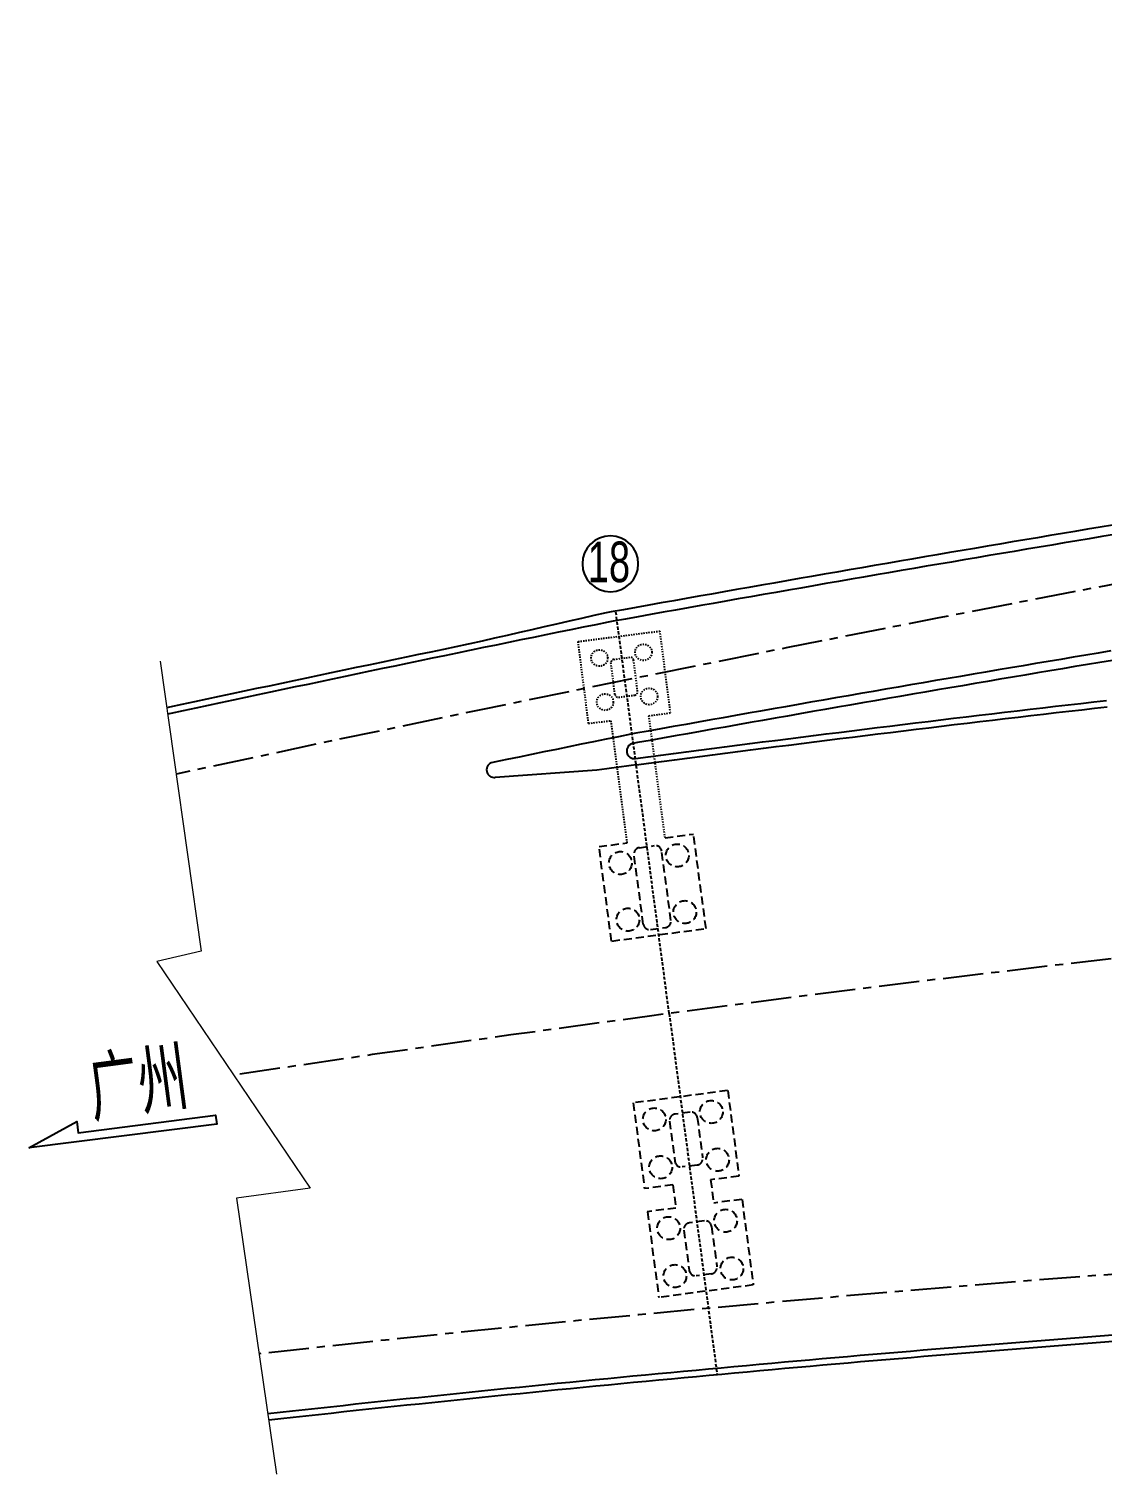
# Model space of a CAD drawing. Header units: millimetres. Extents: x 0 to 987207, y 0 to 5060561.
# Drawn here: x 493217 to 493301.5, y 2529671.4 to 2529785.2 of the extents above; entities that cross this region are included whole.
import ezdxf

# ---------------------------------------------------------------- set-up
doc = ezdxf.new("R2010")
doc.units = ezdxf.units.MM
doc.header["$LTSCALE"] = 0.1
for name, pattern in [('ACAD_ISO02W100', [15, 12, -3]), ('CENTER', [50.8, 31.75, -6.35, 6.35, -6.35]), ('DASHED', [19.05, 12.7, -6.35])]:
    doc.linetypes.add(name, pattern=pattern)
doc.layers.get('0').update_dxf_attribs({"linetype": 'CONTINUOUS'})
doc.layers.add('GC', color=3, linetype='CONTINUOUS', lineweight=25)
doc.layers.add('标注', color=1, linetype='CONTINUOUS', lineweight=18)
for name, color, linetype in [('TLJ', 180, 'CONTINUOUS'), ('YLJ', 210, 'CONTINUOUS'), ('zhix', 1, 'CENTER'), ('墩柱图(立面)', 7, 'CONTINUOUS'), ('桥梁', 94, 'CONTINUOUS'), ('立面', 7, 'CONTINUOUS')]:
    doc.layers.add(name, color=color, linetype=linetype)
doc.styles.add('MyFont', font='fsdb_e.shx', dxfattribs={"width": 0.78, "bigfont": 'hztxt.shx'})

msp = doc.modelspace()

# ---------------------------------------------------------------- linework, layer by layer
at = {"linetype": 'ACAD_ISO02W100', "ltscale": 0.03}
for p, q in [((493260.2324, 2529736.9969), (493266.6795, 2529737.8239)), ((493267.5066, 2529731.3767), (493266.6795, 2529737.8239)), ((493261.0594, 2529730.5497), (493260.2324, 2529736.9969)), ((493263.1358, 2529732.8324), (493262.8177, 2529735.3121)), ((493263.0339, 2529735.5919), (493264.3233, 2529735.7573)), ((493264.9212, 2529733.0615), (493264.6031, 2529735.5412)), ((493263.4156, 2529732.6163), (493264.705, 2529732.7817)), ((493261.0594, 2529730.5497), (493262.8318, 2529730.775)), ((493264.1093, 2529721.1456), (493262.8318, 2529730.775)), ((493265.8069, 2529731.1608), (493267.5066, 2529731.3767)), ((493267.0832, 2529721.5401), (493265.8069, 2529731.1608))]:
    msp.add_line(p, q, dxfattribs=at)
at = {"color": 1, "linetype": 'Continuous', "flags": 128}
msp.add_lwpolyline([(493216.9935, 2529697.1327), (493220.7616, 2529699.2211), (493220.8743, 2529698.3282), (493231.6974, 2529699.6945), (493231.7842, 2529698.9999)], close=True, dxfattribs=at)
at = {"linetype": 'ACAD_ISO02W100', "ltscale": 0.03}
for centre in [(493261.911, 2529735.6999), (493265.3826, 2529736.1452), (493262.3563, 2529732.2284), (493265.8279, 2529732.6737)]:
    msp.add_circle(centre, 0.65, dxfattribs=at)
for centre, start, end in [((493263.0657, 2529735.3439), 97.309942, 187.309942), ((493264.3551, 2529735.5093), 7.309942, 97.309942), ((493263.3838, 2529732.8643), 187.309942, 277.309942), ((493264.6732, 2529733.0297), 277.309942, 7.309942)]:
    msp.add_arc(centre, 0.25, start, end, dxfattribs=at)
at = {"layer": 'GC', "color": 7, "linetype": 'DASHED', "ltscale": 0.5}
for p, q in [((493267.0832, 2529721.5401), (493269.3131, 2529721.8382)), ((493270.3039, 2529714.4039), (493269.3131, 2529721.8382)), ((493261.8788, 2529720.8474), (493264.1093, 2529721.1456)), ((493262.8696, 2529713.4131), (493261.8788, 2529720.8474)), ((493265.0672, 2529720.7679), (493266.2567, 2529720.9264)), ((493267.545, 2529715.0451), (493266.8184, 2529720.4968)), ((493265.3643, 2529714.7544), (493264.6377, 2529720.2062)), ((493262.8895, 2529713.4158), (493270.3238, 2529714.4066)), ((493265.926, 2529714.3249), (493267.1154, 2529714.4834)), ((493271.9924, 2529701.6433), (493264.5563, 2529700.6667)), ((493272.0123, 2529701.6459), (493272.8978, 2529694.9038)), ((493264.5762, 2529700.6693), (493265.4617, 2529693.9272)), ((493269.0584, 2529699.9468), (493267.8687, 2529699.7906)), ((493267.438, 2529699.2297), (493267.8547, 2529696.0569)), ((493269.6193, 2529699.5162), (493270.036, 2529696.3434)), ((493269.6054, 2529695.7826), (493268.4156, 2529695.6263)), ((493267.6926, 2529694.22), (493265.4617, 2529693.9272)), ((493267.6926, 2529694.22), (493267.9322, 2529692.3956)), ((493272.8978, 2529694.9038), (493270.667, 2529694.6111)), ((493270.667, 2529694.6111), (493270.9066, 2529692.7867)), ((493273.1176, 2529693.0769), (493270.9066, 2529692.7867)), ((493273.1374, 2529693.0795), (493274.023, 2529686.3374)), ((493267.9322, 2529692.3956), (493265.6814, 2529692.1002)), ((493265.7013, 2529692.1029), (493266.5868, 2529685.3608)), ((493270.1836, 2529691.3804), (493268.9938, 2529691.2241)), ((493270.7444, 2529690.9497), (493271.1611, 2529687.777)), ((493268.5631, 2529690.6633), (493268.9799, 2529687.4905)), ((493274.023, 2529686.3374), (493266.5868, 2529685.3608)), ((493270.7305, 2529687.2161), (493269.5407, 2529687.0599))]:
    msp.add_line(p, q, dxfattribs=at)
for centre in [(493263.5638, 2529719.5587), (493268.0443, 2529720.1558), (493264.1583, 2529715.0981), (493268.6387, 2529715.6953), (493266.2389, 2529699.3748), (493270.7204, 2529699.9634), (493266.7337, 2529695.6071), (493271.2153, 2529696.1957), (493271.8456, 2529691.397), (493267.364, 2529690.8083), (493272.3404, 2529687.6293), (493267.8588, 2529687.0407)]:
    msp.add_circle(centre, 0.9, dxfattribs=at)
for centre, start, end in [((493265.1333, 2529720.2723), 97.591535, 187.591535), ((493266.3228, 2529720.4308), 7.591535, 97.591535), ((493265.8599, 2529714.8205), 187.591535, 277.591535), ((493267.0494, 2529714.979), 277.591535, 7.591535), ((493269.1236, 2529699.4511), 7.4824, 97.481838), ((493267.9338, 2529699.2948), 97.481838, 187.4824), ((493268.3505, 2529696.1221), 187.4824, 277.481838), ((493269.5403, 2529696.2783), 277.481838, 7.4824), ((493269.0589, 2529690.7284), 97.481838, 187.4824), ((493270.2487, 2529690.8846), 7.4824, 97.481838), ((493269.4756, 2529687.5556), 187.4824, 277.481838), ((493270.6654, 2529687.7119), 277.481838, 7.4824)]:
    msp.add_arc(centre, 0.5, start, end, dxfattribs=at)
at = {"layer": 'TLJ', "flags": 128}
for points in [[(493302.3176, 2529746.1617), (493301.3295, 2529745.9969), (493300.3415, 2529745.8318), (493299.3536, 2529745.6664), (493298.3657, 2529745.5006), (493297.3778, 2529745.3345), (493296.39, 2529745.1682), (493295.4022, 2529745.0015), (493294.4145, 2529744.8345), (493293.4268, 2529744.6672), (493292.4392, 2529744.4996), (493291.4516, 2529744.3317), (493290.4641, 2529744.1635), (493289.4766, 2529743.9949), (493288.4891, 2529743.8261), (493287.5017, 2529743.6569), (493286.5143, 2529743.4875), (493285.527, 2529743.3177), (493284.5398, 2529743.1476), (493283.5525, 2529742.9772), (493282.5654, 2529742.8065), (493281.5782, 2529742.6355), (493280.5911, 2529742.4641), (493279.6041, 2529742.2925), (493278.6171, 2529742.1206), (493277.6302, 2529741.9483), (493276.6433, 2529741.7757), (493275.6564, 2529741.6029), (493274.6696, 2529741.4297), (493273.6829, 2529741.2562), (493272.6962, 2529741.0824), (493271.7095, 2529740.9083), (493270.7229, 2529740.7338), (493269.7363, 2529740.5591), (493268.7498, 2529740.3841), (493267.7634, 2529740.2087), (493266.7769, 2529740.033), (493265.7906, 2529739.8571), (493264.8042, 2529739.6808), (493263.818, 2529739.5042), (493262.8317, 2529739.3273), (493262.453, 2529739.2593)], [(493262.453, 2529739.2593), (493261.4759, 2529739.0377), (493260.4988, 2529738.8159), (493259.5217, 2529738.5938), (493258.5448, 2529738.3713), (493257.5679, 2529738.1486), (493256.5911, 2529737.9255), (493255.6144, 2529737.7022), (493254.6378, 2529737.4785), (493253.6612, 2529737.2546), (493252.6848, 2529737.0303), (493251.7084, 2529736.8058), (493251.5873, 2529736.7779)], [(493251.5873, 2529736.7779), (493250.6064, 2529736.575), (493249.6256, 2529736.3718), (493248.6448, 2529736.1683), (493247.6642, 2529735.9644), (493246.6835, 2529735.7603), (493245.703, 2529735.5559), (493244.7225, 2529735.3511), (493243.7421, 2529735.1461), (493242.7617, 2529734.9407), (493241.7814, 2529734.7351), (493240.8012, 2529734.5291), (493239.821, 2529734.3229), (493238.8409, 2529734.1163), (493237.8608, 2529733.9094), (493236.8809, 2529733.7022), (493235.901, 2529733.4947), (493234.9211, 2529733.2869), (493233.9413, 2529733.0788), (493232.9616, 2529732.8704), (493231.982, 2529732.6617), (493231.0024, 2529732.4526), (493230.0228, 2529732.2433), (493229.0434, 2529732.0337), (493228.064, 2529731.8237), (493227.8401, 2529731.7756)], [(493302.3076, 2529735.5175), (493301.3228, 2529735.3527), (493300.3381, 2529735.1875), (493299.3535, 2529735.0221), (493298.3689, 2529734.8563), (493297.3844, 2529734.6903), (493296.3999, 2529734.5239), (493295.4154, 2529734.3572), (493294.431, 2529734.1903), (493293.4466, 2529734.023), (493292.4623, 2529733.8554), (493291.478, 2529733.6874), (493290.4938, 2529733.5192), (493289.5096, 2529733.3507), (493288.5255, 2529733.1819), (493287.5414, 2529733.0127), (493286.5573, 2529732.8432), (493285.5733, 2529732.6735), (493284.5894, 2529732.5034), (493283.6055, 2529732.333), (493282.6216, 2529732.1623), (493281.6378, 2529731.9913), (493280.654, 2529731.82), (493279.6703, 2529731.6484), (493278.6866, 2529731.4765), (493277.703, 2529731.3042), (493276.7194, 2529731.1317), (493275.7359, 2529730.9588), (493274.7524, 2529730.7857), (493273.7689, 2529730.6122), (493272.7855, 2529730.4384), (493271.8022, 2529730.2643), (493270.8189, 2529730.0899), (493269.8356, 2529729.9152), (493268.8524, 2529729.7402), (493267.8693, 2529729.5649), (493266.8862, 2529729.3892), (493265.9031, 2529729.2133), (493264.9201, 2529729.0371), (493264.5426, 2529728.9693)], [(493235.8733, 2529675.7217), (493236.8211, 2529675.8259), (493237.8126, 2529675.9345), (493238.8041, 2529676.0425), (493239.7956, 2529676.15), (493240.7872, 2529676.257), (493241.7788, 2529676.3636), (493242.7705, 2529676.4696), (493243.7623, 2529676.5751), (493244.7541, 2529676.6802), (493245.7459, 2529676.7847), (493246.7378, 2529676.8887), (493247.7298, 2529676.9922), (493248.7218, 2529677.0953), (493249.7139, 2529677.1978), (493250.706, 2529677.2998), (493251.6982, 2529677.4013), (493252.6904, 2529677.5024), (493253.6827, 2529677.6029), (493254.675, 2529677.7029), (493255.6674, 2529677.8024), (493256.6598, 2529677.9014), (493257.6523, 2529677.9999), (493258.6448, 2529678.098), (493259.6373, 2529678.1955), (493260.63, 2529678.2925), (493261.6226, 2529678.389), (493262.6154, 2529678.485), (493263.6081, 2529678.5805), (493264.6009, 2529678.6755), (493265.5938, 2529678.77), (493266.5867, 2529678.864), (493267.5797, 2529678.9575), (493268.5727, 2529679.0506), (493269.5657, 2529679.1431), (493270.5588, 2529679.2351), (493271.552, 2529679.3266), (493272.5451, 2529679.4176), (493273.5384, 2529679.5081), (493274.5317, 2529679.5981), (493275.525, 2529679.6875), (493276.5184, 2529679.7765), (493277.5118, 2529679.865), (493278.5052, 2529679.953), (493279.4987, 2529680.0405), (493280.4923, 2529680.1275), (493281.4859, 2529680.214), (493282.4795, 2529680.3), (493283.4732, 2529680.3854), (493284.4669, 2529680.4704), (493285.4607, 2529680.5549), (493286.4545, 2529680.6389), (493287.4483, 2529680.7224), (493288.4422, 2529680.8053), (493289.4362, 2529680.8878), (493290.4301, 2529680.9698), (493291.4242, 2529681.0512), (493292.4182, 2529681.1322), (493293.4123, 2529681.2127), (493294.4065, 2529681.2926), (493295.4006, 2529681.3721), (493296.3949, 2529681.4511), (493297.3891, 2529681.5295), (493298.3834, 2529681.6075), (493299.3778, 2529681.6849), (493300.3721, 2529681.7619), (493301.3665, 2529681.8383), (493302.361, 2529681.9143)]]:
    msp.add_lwpolyline(points, dxfattribs=at)
at = {"layer": 'TLJ', "color": 8, "flags": 128}
msp.add_lwpolyline([(493264.7412, 2529727.7866), (493265.7426, 2529727.9192), (493266.744, 2529728.0513), (493267.7456, 2529728.1829), (493268.7471, 2529728.314), (493269.7488, 2529728.4446), (493270.7505, 2529728.5747), (493271.7523, 2529728.7042), (493272.7541, 2529728.8333), (493273.756, 2529728.9619), (493274.758, 2529729.09), (493275.76, 2529729.2176), (493276.7621, 2529729.3447), (493277.7643, 2529729.4713), (493278.7665, 2529729.5974), (493279.7688, 2529729.723), (493280.7711, 2529729.8481), (493281.7736, 2529729.9726), (493282.776, 2529730.0967), (493283.7786, 2529730.2203), (493284.7812, 2529730.3434), (493285.7838, 2529730.466), (493286.7866, 2529730.588), (493287.7893, 2529730.7096), (493288.7922, 2529730.8307), (493289.7951, 2529730.9513), (493290.798, 2529731.0713), (493291.8011, 2529731.1909), (493292.8041, 2529731.31), (493293.8073, 2529731.4285), (493294.8105, 2529731.5466), (493295.8138, 2529731.6642), (493296.8171, 2529731.7812), (493297.8204, 2529731.8978), (493298.8239, 2529732.0139), (493299.8274, 2529732.1294), (493300.8309, 2529732.2445), (493301.8345, 2529732.359)], dxfattribs=at)
at = {"layer": 'TLJ'}
msp.add_arc((493264.6624, 2529728.3814), 0.6, 101.479279, 277.557347, dxfattribs=at)
at = {"layer": 'YLJ', "color": 210}
msp.add_line((493261.7096, 2529726.8775), (493253.7143, 2529726.2927), dxfattribs=at)
at = {"layer": 'YLJ', "color": 210, "flags": 128}
for points in [[(493302.4575, 2529745.4249), (493301.4697, 2529745.2601), (493300.482, 2529745.0951), (493299.4942, 2529744.9297), (493298.5066, 2529744.764), (493297.5189, 2529744.5979), (493296.5313, 2529744.4316), (493295.5438, 2529744.265), (493294.5563, 2529744.098), (493293.5689, 2529743.9308), (493292.5815, 2529743.7632), (493291.5941, 2529743.5954), (493290.6068, 2529743.4272), (493289.6195, 2529743.2587), (493288.6323, 2529743.0899), (493287.6451, 2529742.9208), (493286.658, 2529742.7513), (493285.6709, 2529742.5816), (493284.6839, 2529742.4116), (493283.6969, 2529742.2412), (493282.7099, 2529742.0705), (493281.723, 2529741.8996), (493280.7362, 2529741.7283), (493279.7494, 2529741.5567), (493278.7626, 2529741.3848), (493277.7759, 2529741.2126), (493276.7892, 2529741.0401), (493275.8026, 2529740.8672), (493274.816, 2529740.6941), (493273.8295, 2529740.5206), (493272.843, 2529740.3469), (493271.8566, 2529740.1728), (493270.8702, 2529739.9984), (493269.8839, 2529739.8238), (493268.8976, 2529739.6488), (493267.9114, 2529739.4734), (493266.9252, 2529739.2978), (493265.939, 2529739.1219), (493264.9529, 2529738.9457), (493263.9669, 2529738.7691), (493262.9809, 2529738.5923), (493262.6023, 2529738.5243)], [(493262.6023, 2529738.5243), (493261.6209, 2529738.3248), (493260.6395, 2529738.125), (493259.6582, 2529737.925), (493258.677, 2529737.7246), (493257.6958, 2529737.5239), (493256.7147, 2529737.3229), (493255.7337, 2529737.1216), (493254.7527, 2529736.92), (493253.7718, 2529736.7181), (493252.7909, 2529736.5159), (493251.8101, 2529736.3134), (493251.6885, 2529736.2882)], [(493251.6885, 2529736.2882), (493250.7078, 2529736.0854), (493249.7271, 2529735.8822), (493248.7465, 2529735.6787), (493247.766, 2529735.4749), (493246.7855, 2529735.2708), (493245.8051, 2529735.0664), (493244.8248, 2529734.8617), (493243.8445, 2529734.6567), (493242.8643, 2529734.4514), (493241.8841, 2529734.2458), (493240.9041, 2529734.0398), (493239.924, 2529733.8336), (493238.9441, 2529733.627), (493237.9642, 2529733.4202), (493236.9844, 2529733.213), (493236.0046, 2529733.0056), (493235.0249, 2529732.7978), (493234.0453, 2529732.5897), (493233.0657, 2529732.3813), (493232.0862, 2529732.1727), (493231.1068, 2529731.9637), (493230.1274, 2529731.7544), (493229.1481, 2529731.5448), (493228.1689, 2529731.3348), (493227.9107, 2529731.2794)], [(493302.1671, 2529736.2542), (493301.1822, 2529736.0894), (493300.1973, 2529735.9242), (493299.2124, 2529735.7587), (493298.2276, 2529735.5929), (493297.2428, 2529735.4268), (493296.2581, 2529735.2604), (493295.2734, 2529735.0937), (493294.2887, 2529734.9266), (493293.3041, 2529734.7593), (493292.3196, 2529734.5917), (493291.3351, 2529734.4237), (493290.3506, 2529734.2554), (493289.3662, 2529734.0869), (493288.3818, 2529733.918), (493287.3975, 2529733.7488), (493286.4132, 2529733.5793), (493285.429, 2529733.4095), (493284.4448, 2529733.2393), (493283.4607, 2529733.0689), (493282.4766, 2529732.8982), (493281.4925, 2529732.7271), (493280.5085, 2529732.5558), (493279.5246, 2529732.3841), (493278.5407, 2529732.2121), (493277.5568, 2529732.0398), (493276.573, 2529731.8673), (493275.5892, 2529731.6944), (493274.6055, 2529731.5211), (493273.6218, 2529731.3476), (493272.6382, 2529731.1738), (493271.6546, 2529730.9997), (493270.6711, 2529730.8252), (493269.6876, 2529730.6505), (493268.7042, 2529730.4754), (493267.7208, 2529730.3), (493266.7375, 2529730.1244), (493265.7542, 2529729.9484), (493264.7709, 2529729.7721), (493264.3934, 2529729.7043)], [(493264.3934, 2529729.7043), (493263.4147, 2529729.5054), (493262.4361, 2529729.3062), (493261.4576, 2529729.1067), (493260.4791, 2529728.9069), (493259.5007, 2529728.7067), (493258.5223, 2529728.5063), (493257.544, 2529728.3056), (493256.5658, 2529728.1045), (493255.5876, 2529727.9032), (493254.6095, 2529727.7016), (493253.6315, 2529727.4996), (493253.5107, 2529727.4746)], [(493235.8013, 2529676.2168), (493236.7666, 2529676.3229), (493237.7583, 2529676.4315), (493238.75, 2529676.5396), (493239.7418, 2529676.6471), (493240.7336, 2529676.7542), (493241.7255, 2529676.8607), (493242.7175, 2529676.9668), (493243.7095, 2529677.0723), (493244.7015, 2529677.1774), (493245.6937, 2529677.2819), (493246.6858, 2529677.386), (493247.678, 2529677.4895), (493248.6703, 2529677.5926), (493249.6626, 2529677.6951), (493250.655, 2529677.7972), (493251.6474, 2529677.8987), (493252.6399, 2529677.9998), (493253.6324, 2529678.1003), (493254.625, 2529678.2004), (493255.6176, 2529678.2999), (493256.6103, 2529678.399), (493257.603, 2529678.4975), (493258.5958, 2529678.5956), (493259.5886, 2529678.6931), (493260.5815, 2529678.7901), (493261.5744, 2529678.8867), (493262.5673, 2529678.9827), (493263.5604, 2529679.0782), (493264.5534, 2529679.1733), (493265.5465, 2529679.2678), (493266.5397, 2529679.3618), (493267.5329, 2529679.4554), (493268.5262, 2529679.5484), (493269.5195, 2529679.6409), (493270.5128, 2529679.7329), (493271.5062, 2529679.8245), (493272.4997, 2529679.9155), (493273.4931, 2529680.006), (493274.4867, 2529680.096), (493275.4802, 2529680.1855), (493276.4739, 2529680.2746), (493277.4675, 2529680.3631), (493278.4613, 2529680.4511), (493279.455, 2529680.5386), (493280.4488, 2529680.6256), (493281.4427, 2529680.7121), (493282.4365, 2529680.7981), (493283.4305, 2529680.8836), (493284.4244, 2529680.9686), (493285.4185, 2529681.0531), (493286.4125, 2529681.1371), (493287.4066, 2529681.2206), (493288.4008, 2529681.3036), (493289.395, 2529681.3861), (493290.3892, 2529681.4681), (493291.3834, 2529681.5496), (493292.3778, 2529681.6306), (493293.3721, 2529681.7111), (493294.3665, 2529681.791), (493295.3609, 2529681.8705), (493296.3554, 2529681.9495), (493297.3499, 2529682.028), (493298.3445, 2529682.106), (493299.3391, 2529682.1834), (493300.3337, 2529682.2604), (493301.3283, 2529682.3369), (493302.3231, 2529682.4128)]]:
    msp.add_lwpolyline(points, dxfattribs=at)
at = {"layer": 'YLJ', "color": 8, "flags": 128}
msp.add_lwpolyline([(493264.807, 2529727.2909), (493265.8081, 2529727.4235), (493266.8093, 2529727.5555), (493267.8106, 2529727.6871), (493268.8119, 2529727.8182), (493269.8133, 2529727.9487), (493270.8148, 2529728.0788), (493271.8163, 2529728.2084), (493272.8179, 2529728.3374), (493273.8195, 2529728.466), (493274.8213, 2529728.594), (493275.8231, 2529728.7216), (493276.8249, 2529728.8487), (493277.8268, 2529728.9752), (493278.8288, 2529729.1013), (493279.8308, 2529729.2268), (493280.8329, 2529729.3519), (493281.8351, 2529729.4764), (493282.8373, 2529729.6005), (493283.8396, 2529729.724), (493284.842, 2529729.8471), (493285.8444, 2529729.9696), (493286.8469, 2529730.0917), (493287.8494, 2529730.2132), (493288.852, 2529730.3343), (493289.8546, 2529730.4548), (493290.8574, 2529730.5749), (493291.8601, 2529730.6944), (493292.863, 2529730.8135), (493293.8659, 2529730.932), (493294.8688, 2529731.05), (493295.8718, 2529731.1676), (493296.8749, 2529731.2846), (493297.878, 2529731.4011), (493298.8812, 2529731.5172), (493299.8845, 2529731.6327), (493300.8878, 2529731.7477), (493301.8911, 2529731.8622)], dxfattribs=at)
at = {"layer": 'YLJ', "color": 210}
for centre, radius, start, end in [((493253.6321, 2529726.8871), 0.6, 101.677989, 277.872975), ((493530.4411, 2527725.085), 2019.75, 97.5573403, 97.6459852)]:
    msp.add_arc(centre, radius, start, end, dxfattribs=at)
at = {"layer": 'zhix'}
for centre, radius, start, end in [((493900.3778, 2526597.8771), 3200, 95.095214, 102.1186165), ((493452.3173, 2527711.8632), 1981, 93.9768519, 96.2946578)]:
    msp.add_arc(centre, radius, start, end, dxfattribs=at)
at = {"layer": 'zhix', "color": 8}
msp.add_arc((493530.4411, 2527725.085), 2000, 93.4963413, 98.5493093, dxfattribs=at)
at = {"layer": '墩柱图(立面)', "color": 1, "linetype": 'Continuous'}
for start, end in [(90, 270), (270, 90)]:
    msp.add_arc((493262.7739, 2529743.121), 2.2, start, end, dxfattribs=at)
at = {"layer": '标注', "color": 2}
msp.add_lwpolyline([(493227.3169, 2529735.4511), (493230.5668, 2529712.6209), (493227.0653, 2529711.8172), (493239.1306, 2529693.9714), (493233.3351, 2529693.1746), (493236.4949, 2529671.4472)], dxfattribs=at)
at = {"layer": '桥梁', "linetype": 'DASHED', "ltscale": 0.2}
for q in [(493263.2013, 2529739.3936), (493271.175, 2529679.2918)]:
    msp.add_line((493267.4044, 2529707.7125), q, dxfattribs=at)

# ---------------------------------------------------------------- texts
at = {"layer": '墩柱图(立面)', "color": 7, "linetype": 'Continuous', "style": 'MyFont', "width": 0.7}
msp.add_text('18', height=3.2, dxfattribs=at).set_placement((493260.9968, 2529741.6713))
at = {"layer": '立面', "color": 7, "linetype": 'Continuous', "style": 'MyFont', "width": 0.78}
msp.add_text('广州', height=5, rotation=7.546261, dxfattribs=at).set_placement((493222.068, 2529699.178))

doc.saveas('drawing.dxf')
